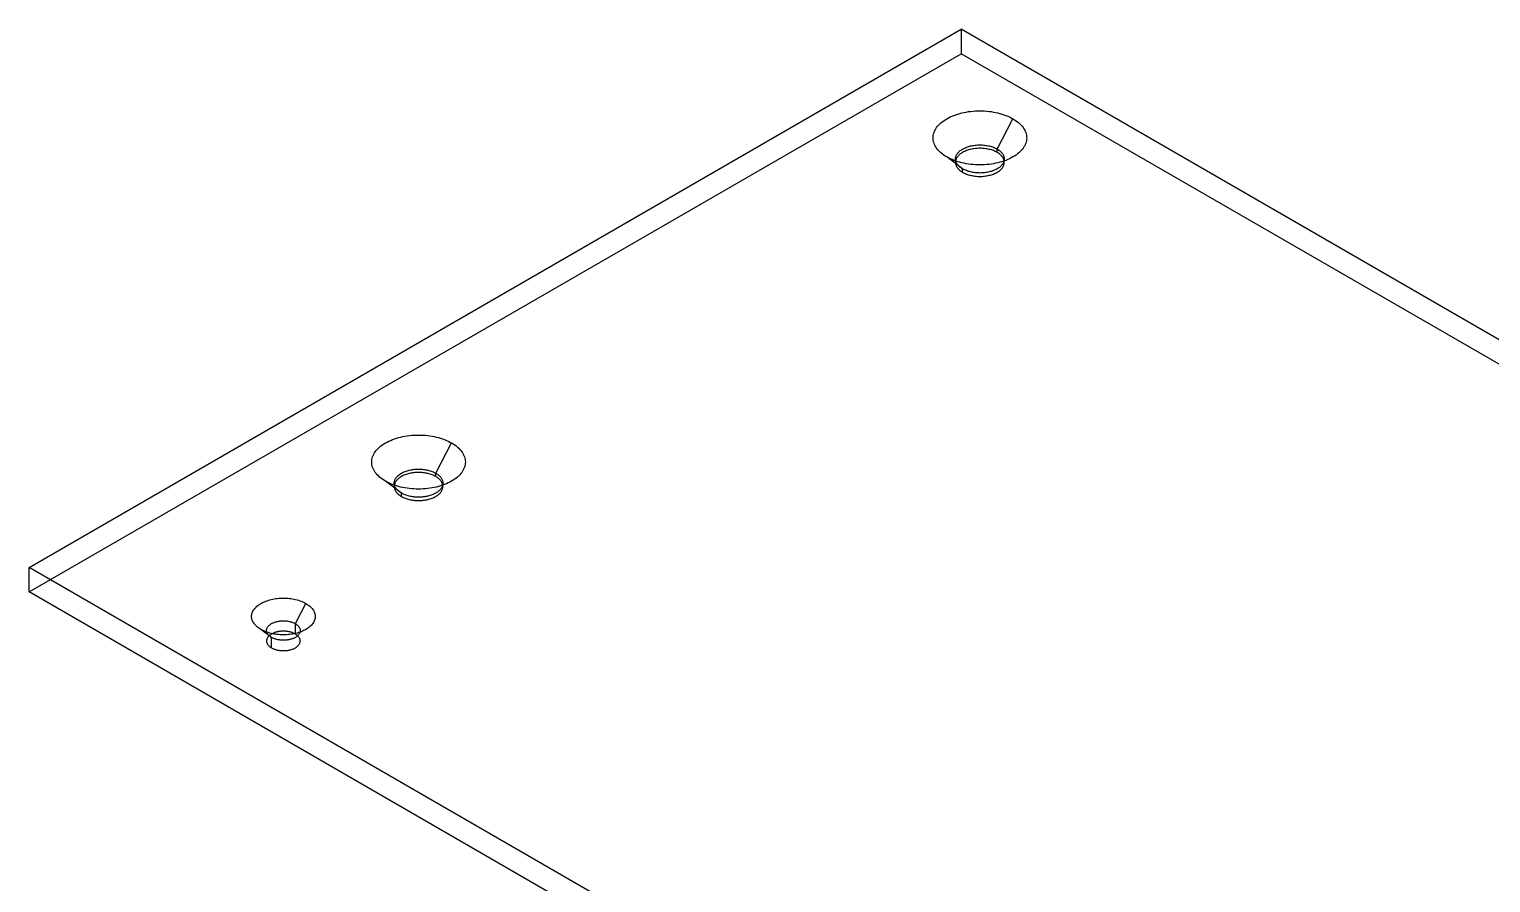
# Model space of a CAD drawing. Header units: inches. Extents: x 1.4 to 100.6, y 1.4 to 64.6.
# Drawn here: x 82 to 85.627, y 38.844 to 40.962 of the extents above; entities that cross this region are included whole.
import ezdxf

# ---------------------------------------------------------------- set-up
doc = ezdxf.new("R2010")
doc.units = ezdxf.units.IN
doc.header["$MEASUREMENT"] = 0

msp = doc.modelspace()

# ---------------------------------------------------------------- linework, layer by layer
at = {"layer": 'OUTLINE'}
for p, q in [((82, 39.6261), (84.313, 40.9615)), ((84.313, 40.9615), (84.313, 40.9008)), ((96.9167, 33.6846), (84.313, 40.9615)), ((82, 39.5654), (84.313, 40.9008)), ((96.9167, 33.6239), (84.313, 40.9008)), ((84.266, 40.732), (84.2695, 40.7346)), ((84.2695, 40.7346), (84.2732, 40.7371)), ((84.2732, 40.7371), (84.2771, 40.7394)), ((84.2771, 40.7394), (84.2813, 40.7417)), ((84.2813, 40.7417), (84.2856, 40.7439)), ((84.2856, 40.7439), (84.2901, 40.7459)), ((84.2901, 40.7459), (84.2947, 40.7478)), ((84.2947, 40.7478), (84.2995, 40.7495)), ((84.2995, 40.7495), (84.3045, 40.7512)), ((84.3045, 40.7512), (84.3096, 40.7526)), ((84.3096, 40.7526), (84.3148, 40.754)), ((84.3148, 40.754), (84.3201, 40.7552)), ((84.3201, 40.7552), (84.3255, 40.7562)), ((84.3255, 40.7562), (84.331, 40.7571)), ((84.331, 40.7571), (84.3366, 40.7578)), ((84.3366, 40.7578), (84.3422, 40.7584)), ((84.3422, 40.7584), (84.3479, 40.7588)), ((84.3479, 40.7588), (84.3535, 40.759)), ((84.3535, 40.759), (84.3592, 40.7591)), ((84.3592, 40.7591), (84.3649, 40.759)), ((84.3649, 40.759), (84.3706, 40.7588)), ((84.3706, 40.7588), (84.3763, 40.7584)), ((84.3763, 40.7584), (84.3819, 40.7578)), ((84.3819, 40.7578), (84.3875, 40.7571)), ((84.3875, 40.7571), (84.393, 40.7562)), ((84.393, 40.7562), (84.3984, 40.7552)), ((84.3984, 40.7552), (84.4037, 40.754)), ((84.402, 40.6643), (84.4414, 40.7394)), ((84.4037, 40.754), (84.4089, 40.7526)), ((84.4089, 40.7526), (84.414, 40.7512)), ((84.414, 40.7512), (84.4189, 40.7495)), ((84.4189, 40.7495), (84.4238, 40.7478)), ((84.4238, 40.7478), (84.4284, 40.7459)), ((84.4284, 40.7459), (84.4329, 40.7439)), ((84.4329, 40.7439), (84.4372, 40.7417)), ((84.4372, 40.7417), (84.4414, 40.7394)), ((84.4414, 40.7394), (84.4453, 40.7371)), ((84.4453, 40.7371), (84.449, 40.7346)), ((84.449, 40.7346), (84.4525, 40.732)), ((84.2433, 40.6953), (84.2437, 40.6986)), ((84.2437, 40.6986), (84.2444, 40.7019)), ((84.2444, 40.7019), (84.2454, 40.7051)), ((84.2454, 40.7051), (84.2466, 40.7083)), ((84.2466, 40.7083), (84.2481, 40.7115)), ((84.2481, 40.7115), (84.2499, 40.7146)), ((84.2499, 40.7146), (84.252, 40.7177)), ((84.252, 40.7177), (84.2543, 40.7207)), ((84.2543, 40.7207), (84.2568, 40.7236)), ((84.2568, 40.7236), (84.2596, 40.7265)), ((84.2596, 40.7265), (84.2627, 40.7293)), ((84.2627, 40.7293), (84.266, 40.732)), ((84.4525, 40.732), (84.4558, 40.7293)), ((84.4558, 40.7293), (84.4588, 40.7265)), ((84.4588, 40.7265), (84.4617, 40.7236)), ((84.4617, 40.7236), (84.4642, 40.7207)), ((84.4642, 40.7207), (84.4665, 40.7177)), ((84.4665, 40.7177), (84.4686, 40.7146)), ((84.4686, 40.7146), (84.4704, 40.7115)), ((84.4704, 40.7115), (84.4719, 40.7083)), ((84.4719, 40.7083), (84.4731, 40.7051)), ((84.4731, 40.7051), (84.4741, 40.7019)), ((84.4741, 40.7019), (84.4748, 40.6986)), ((84.4748, 40.6986), (84.4752, 40.6953)), ((84.2431, 40.692), (84.2433, 40.6953)), ((84.2433, 40.6887), (84.2431, 40.692)), ((84.2437, 40.6855), (84.2433, 40.6887)), ((84.2444, 40.6822), (84.2437, 40.6855)), ((84.2454, 40.679), (84.2444, 40.6822)), ((84.2466, 40.6757), (84.2454, 40.679)), ((84.2481, 40.6726), (84.2466, 40.6757)), ((84.2499, 40.6694), (84.2481, 40.6726)), ((84.252, 40.6664), (84.2499, 40.6694)), ((84.2543, 40.6634), (84.252, 40.6664)), ((84.2568, 40.6604), (84.2543, 40.6634)), ((84.2596, 40.6576), (84.2568, 40.6604)), ((84.309, 40.6591), (84.3107, 40.6605)), ((84.3107, 40.6605), (84.3126, 40.6618)), ((84.3126, 40.6618), (84.3145, 40.6631)), ((84.3145, 40.6631), (84.3165, 40.6643)), ((84.3165, 40.6643), (84.3187, 40.6655)), ((84.3187, 40.6655), (84.3209, 40.6666)), ((84.3209, 40.6666), (84.3233, 40.6677)), ((84.3233, 40.6677), (84.3257, 40.6687)), ((84.3257, 40.6603), (84.3233, 40.6593)), ((84.3257, 40.6687), (84.3282, 40.6696)), ((84.3282, 40.6612), (84.3257, 40.6603)), ((84.3282, 40.6696), (84.3308, 40.6704)), ((84.3308, 40.6621), (84.3282, 40.6612)), ((84.3308, 40.6704), (84.3334, 40.6712)), ((84.3334, 40.6629), (84.3308, 40.6621)), ((84.3334, 40.6712), (84.3361, 40.6719)), ((84.3361, 40.6635), (84.3334, 40.6629)), ((84.3361, 40.6719), (84.3389, 40.6725)), ((84.3389, 40.6642), (84.3361, 40.6635)), ((84.3389, 40.6725), (84.3417, 40.6731)), ((84.3417, 40.6647), (84.3389, 40.6642)), ((84.3417, 40.6731), (84.3446, 40.6735)), ((84.3446, 40.6652), (84.3417, 40.6647)), ((84.3446, 40.6735), (84.3475, 40.6739)), ((84.3475, 40.6655), (84.3446, 40.6652)), ((84.3475, 40.6739), (84.3504, 40.6742)), ((84.3504, 40.6658), (84.3475, 40.6655)), ((84.3504, 40.6742), (84.3533, 40.6744)), ((84.3533, 40.666), (84.3504, 40.6658)), ((84.3533, 40.6744), (84.3563, 40.6745)), ((84.3563, 40.6662), (84.3533, 40.666)), ((84.3563, 40.6745), (84.3592, 40.6746)), ((84.3592, 40.6662), (84.3563, 40.6662)), ((84.3592, 40.6746), (84.3622, 40.6745)), ((84.3622, 40.6662), (84.3592, 40.6662)), ((84.3622, 40.6745), (84.3652, 40.6744)), ((84.3652, 40.666), (84.3622, 40.6662)), ((84.3652, 40.6744), (84.3681, 40.6742)), ((84.3681, 40.6658), (84.3652, 40.666)), ((84.3681, 40.6742), (84.371, 40.6739)), ((84.371, 40.6655), (84.3681, 40.6658)), ((84.371, 40.6739), (84.3739, 40.6735)), ((84.3739, 40.6652), (84.371, 40.6655)), ((84.3739, 40.6735), (84.3768, 40.6731)), ((84.3768, 40.6647), (84.3739, 40.6652)), ((84.3768, 40.6731), (84.3796, 40.6725)), ((84.3796, 40.6642), (84.3768, 40.6647)), ((84.3796, 40.6725), (84.3824, 40.6719)), ((84.3824, 40.6635), (84.3796, 40.6642)), ((84.3824, 40.6719), (84.3851, 40.6712)), ((84.3851, 40.6629), (84.3824, 40.6635)), ((84.3851, 40.6712), (84.3877, 40.6704)), ((84.3877, 40.6621), (84.3851, 40.6629)), ((84.3877, 40.6704), (84.3903, 40.6696)), ((84.3903, 40.6612), (84.3877, 40.6621)), ((84.3903, 40.6696), (84.3928, 40.6687)), ((84.3928, 40.6603), (84.3903, 40.6612)), ((84.3928, 40.6687), (84.3952, 40.6677)), ((84.3952, 40.6593), (84.3928, 40.6603)), ((84.3952, 40.6677), (84.3976, 40.6666)), ((84.3976, 40.6666), (84.3998, 40.6655)), ((84.3998, 40.6655), (84.402, 40.6643)), ((84.402, 40.656), (84.402, 40.6643)), ((84.402, 40.6643), (84.404, 40.6631)), ((84.404, 40.6631), (84.4059, 40.6618)), ((84.4059, 40.6618), (84.4078, 40.6605)), ((84.4078, 40.6605), (84.4095, 40.6591)), ((84.4617, 40.6604), (84.4588, 40.6576)), ((84.4642, 40.6634), (84.4617, 40.6604)), ((84.4665, 40.6664), (84.4642, 40.6634)), ((84.4686, 40.6694), (84.4665, 40.6664)), ((84.4704, 40.6726), (84.4686, 40.6694)), ((84.4719, 40.6757), (84.4704, 40.6726)), ((84.4731, 40.679), (84.4719, 40.6757)), ((84.4741, 40.6822), (84.4731, 40.679)), ((84.4748, 40.6855), (84.4741, 40.6822)), ((84.4752, 40.6887), (84.4748, 40.6855)), ((84.4752, 40.6953), (84.4754, 40.692)), ((84.4754, 40.692), (84.4752, 40.6887)), ((84.2627, 40.6548), (84.2596, 40.6576)), ((84.266, 40.6521), (84.2627, 40.6548)), ((84.2695, 40.6495), (84.266, 40.6521)), ((84.2732, 40.647), (84.2695, 40.6495)), ((84.2771, 40.6446), (84.2732, 40.647)), ((84.3165, 40.615), (84.2771, 40.6446)), ((84.2813, 40.6424), (84.2771, 40.6446)), ((84.2856, 40.6402), (84.2813, 40.6424)), ((84.2901, 40.6382), (84.2856, 40.6402)), ((84.2947, 40.6363), (84.2901, 40.6382)), ((84.2995, 40.6345), (84.2947, 40.6363)), ((84.2989, 40.6414), (84.2991, 40.6431)), ((84.2989, 40.6397), (84.2989, 40.6414)), ((84.2989, 40.638), (84.2989, 40.6397)), ((84.2991, 40.6363), (84.2989, 40.638)), ((84.2991, 40.6347), (84.2989, 40.633)), ((84.2989, 40.633), (84.2989, 40.6313)), ((84.2989, 40.6313), (84.2989, 40.6296)), ((84.2989, 40.6296), (84.2991, 40.6279)), ((84.2991, 40.6431), (84.2995, 40.6448)), ((84.2995, 40.6364), (84.2991, 40.6347)), ((84.2995, 40.6346), (84.2991, 40.6363)), ((84.2991, 40.6279), (84.2995, 40.6262)), ((84.2995, 40.6448), (84.3, 40.6465)), ((84.3, 40.6381), (84.2995, 40.6364)), ((84.3, 40.6329), (84.2995, 40.6346)), ((84.3045, 40.6329), (84.2995, 40.6345)), ((84.2995, 40.6262), (84.3, 40.6245)), ((84.3, 40.6465), (84.3007, 40.6482)), ((84.3007, 40.6398), (84.3, 40.6381)), ((84.3007, 40.6312), (84.3, 40.6329)), ((84.3, 40.6245), (84.3007, 40.6229)), ((84.3007, 40.6482), (84.3015, 40.6498)), ((84.3015, 40.6415), (84.3007, 40.6398)), ((84.3015, 40.6296), (84.3007, 40.6312)), ((84.3015, 40.6498), (84.3024, 40.6514)), ((84.3024, 40.6431), (84.3015, 40.6415)), ((84.3024, 40.6279), (84.3015, 40.6296)), ((84.3024, 40.6514), (84.3034, 40.653)), ((84.3034, 40.6447), (84.3024, 40.6431)), ((84.3034, 40.6263), (84.3024, 40.6279)), ((84.3034, 40.653), (84.3047, 40.6546)), ((84.3047, 40.6462), (84.3034, 40.6447)), ((84.3047, 40.6248), (84.3034, 40.6263)), ((84.3096, 40.6314), (84.3045, 40.6329)), ((84.3047, 40.6546), (84.306, 40.6561)), ((84.306, 40.6478), (84.3047, 40.6462)), ((84.306, 40.6232), (84.3047, 40.6248)), ((84.306, 40.6561), (84.3074, 40.6576)), ((84.3074, 40.6493), (84.306, 40.6478)), ((84.3074, 40.6576), (84.309, 40.6591)), ((84.309, 40.6507), (84.3074, 40.6493)), ((84.3107, 40.6521), (84.309, 40.6507)), ((84.3148, 40.6301), (84.3096, 40.6314)), ((84.3126, 40.6535), (84.3107, 40.6521)), ((84.3145, 40.6547), (84.3126, 40.6535)), ((84.3165, 40.656), (84.3145, 40.6547)), ((84.3201, 40.6289), (84.3148, 40.6301)), ((84.3187, 40.6572), (84.3165, 40.656)), ((84.3209, 40.6583), (84.3187, 40.6572)), ((84.3255, 40.6279), (84.3201, 40.6289)), ((84.3233, 40.6593), (84.3209, 40.6583)), ((84.331, 40.627), (84.3255, 40.6279)), ((84.3366, 40.6263), (84.331, 40.627)), ((84.3422, 40.6257), (84.3366, 40.6263)), ((84.3479, 40.6253), (84.3422, 40.6257)), ((84.3535, 40.6251), (84.3479, 40.6253)), ((84.3592, 40.625), (84.3535, 40.6251)), ((84.3649, 40.6251), (84.3592, 40.625)), ((84.3706, 40.6253), (84.3649, 40.6251)), ((84.3763, 40.6257), (84.3706, 40.6253)), ((84.3819, 40.6263), (84.3763, 40.6257)), ((84.3875, 40.627), (84.3819, 40.6263)), ((84.393, 40.6279), (84.3875, 40.627)), ((84.3984, 40.6289), (84.393, 40.6279)), ((84.3976, 40.6583), (84.3952, 40.6593)), ((84.3998, 40.6572), (84.3976, 40.6583)), ((84.4037, 40.6301), (84.3984, 40.6289)), ((84.402, 40.656), (84.3998, 40.6572)), ((84.404, 40.6547), (84.402, 40.656)), ((84.4089, 40.6314), (84.4037, 40.6301)), ((84.4059, 40.6535), (84.404, 40.6547)), ((84.4078, 40.6521), (84.4059, 40.6535)), ((84.4095, 40.6507), (84.4078, 40.6521)), ((84.414, 40.6329), (84.4089, 40.6314)), ((84.4095, 40.6591), (84.4111, 40.6576)), ((84.4111, 40.6493), (84.4095, 40.6507)), ((84.4111, 40.6576), (84.4125, 40.6561)), ((84.4125, 40.6478), (84.4111, 40.6493)), ((84.4125, 40.6561), (84.4138, 40.6546)), ((84.4138, 40.6462), (84.4125, 40.6478)), ((84.4138, 40.6248), (84.4125, 40.6232)), ((84.4138, 40.6546), (84.415, 40.653)), ((84.415, 40.6447), (84.4138, 40.6462)), ((84.415, 40.6263), (84.4138, 40.6248)), ((84.4189, 40.6345), (84.414, 40.6329)), ((84.415, 40.653), (84.4161, 40.6514)), ((84.4161, 40.6431), (84.415, 40.6447)), ((84.4161, 40.6279), (84.415, 40.6263)), ((84.4161, 40.6514), (84.417, 40.6498)), ((84.417, 40.6415), (84.4161, 40.6431)), ((84.417, 40.6296), (84.4161, 40.6279)), ((84.417, 40.6498), (84.4178, 40.6482)), ((84.4178, 40.6398), (84.417, 40.6415)), ((84.4178, 40.6312), (84.417, 40.6296)), ((84.4178, 40.6482), (84.4185, 40.6465)), ((84.4185, 40.6381), (84.4178, 40.6398)), ((84.4185, 40.6329), (84.4178, 40.6312)), ((84.4178, 40.6229), (84.4185, 40.6245)), ((84.4185, 40.6465), (84.419, 40.6448)), ((84.419, 40.6364), (84.4185, 40.6381)), ((84.419, 40.6346), (84.4185, 40.6329)), ((84.4185, 40.6245), (84.419, 40.6262)), ((84.4238, 40.6363), (84.4189, 40.6345)), ((84.419, 40.6448), (84.4194, 40.6431)), ((84.4194, 40.6347), (84.419, 40.6364)), ((84.4194, 40.6363), (84.419, 40.6346)), ((84.419, 40.6262), (84.4194, 40.6279)), ((84.4194, 40.6431), (84.4196, 40.6414)), ((84.4196, 40.638), (84.4194, 40.6363)), ((84.4196, 40.633), (84.4194, 40.6347)), ((84.4194, 40.6279), (84.4196, 40.6296)), ((84.4196, 40.6414), (84.4196, 40.6397)), ((84.4196, 40.6397), (84.4196, 40.638)), ((84.4196, 40.6313), (84.4196, 40.633)), ((84.4196, 40.6296), (84.4196, 40.6313)), ((84.4284, 40.6382), (84.4238, 40.6363)), ((84.4329, 40.6402), (84.4284, 40.6382)), ((84.4372, 40.6424), (84.4329, 40.6402)), ((84.4414, 40.6446), (84.4372, 40.6424)), ((84.4453, 40.647), (84.4414, 40.6446)), ((84.449, 40.6495), (84.4453, 40.647)), ((84.4525, 40.6521), (84.449, 40.6495)), ((84.4558, 40.6548), (84.4525, 40.6521)), ((84.4588, 40.6576), (84.4558, 40.6548)), ((84.3007, 40.6229), (84.3015, 40.6212)), ((84.3015, 40.6212), (84.3024, 40.6196)), ((84.3024, 40.6196), (84.3034, 40.618)), ((84.3034, 40.618), (84.3047, 40.6164)), ((84.3047, 40.6164), (84.306, 40.6149)), ((84.3074, 40.6218), (84.306, 40.6232)), ((84.306, 40.6149), (84.3074, 40.6134)), ((84.309, 40.6203), (84.3074, 40.6218)), ((84.3074, 40.6134), (84.309, 40.612)), ((84.3107, 40.6189), (84.309, 40.6203)), ((84.309, 40.612), (84.3107, 40.6106)), ((84.3126, 40.6176), (84.3107, 40.6189)), ((84.3107, 40.6106), (84.3126, 40.6092)), ((84.3145, 40.6163), (84.3126, 40.6176)), ((84.3126, 40.6092), (84.3145, 40.6079)), ((84.3165, 40.615), (84.3145, 40.6163)), ((84.3145, 40.6079), (84.3165, 40.6067)), ((84.3165, 40.6067), (84.3165, 40.615)), ((84.3187, 40.6138), (84.3165, 40.615)), ((84.3165, 40.6067), (84.3187, 40.6055)), ((84.3209, 40.6127), (84.3187, 40.6138)), ((84.3187, 40.6055), (84.3209, 40.6044)), ((84.3233, 40.6117), (84.3209, 40.6127)), ((84.3209, 40.6044), (84.3233, 40.6033)), ((84.3257, 40.6107), (84.3233, 40.6117)), ((84.3233, 40.6033), (84.3257, 40.6023)), ((84.3282, 40.6098), (84.3257, 40.6107)), ((84.3257, 40.6023), (84.3282, 40.6014)), ((84.3308, 40.6089), (84.3282, 40.6098)), ((84.3282, 40.6014), (84.3308, 40.6006)), ((84.3334, 40.6082), (84.3308, 40.6089)), ((84.3308, 40.6006), (84.3334, 40.5998)), ((84.3361, 40.6075), (84.3334, 40.6082)), ((84.3334, 40.5998), (84.3361, 40.5991)), ((84.3389, 40.6069), (84.3361, 40.6075)), ((84.3361, 40.5991), (84.3389, 40.5985)), ((84.3417, 40.6063), (84.3389, 40.6069)), ((84.3389, 40.5985), (84.3417, 40.598)), ((84.3446, 40.6059), (84.3417, 40.6063)), ((84.3417, 40.598), (84.3446, 40.5975)), ((84.3475, 40.6055), (84.3446, 40.6059)), ((84.3446, 40.5975), (84.3475, 40.5971)), ((84.3504, 40.6052), (84.3475, 40.6055)), ((84.3475, 40.5971), (84.3504, 40.5968)), ((84.3533, 40.605), (84.3504, 40.6052)), ((84.3504, 40.5968), (84.3533, 40.5966)), ((84.3563, 40.6049), (84.3533, 40.605)), ((84.3533, 40.5966), (84.3563, 40.5965)), ((84.3592, 40.6048), (84.3563, 40.6049)), ((84.3563, 40.5965), (84.3592, 40.5965)), ((84.3622, 40.6049), (84.3592, 40.6048)), ((84.3592, 40.5965), (84.3622, 40.5965)), ((84.3652, 40.605), (84.3622, 40.6049)), ((84.3622, 40.5965), (84.3652, 40.5966)), ((84.3681, 40.6052), (84.3652, 40.605)), ((84.3652, 40.5966), (84.3681, 40.5968)), ((84.371, 40.6055), (84.3681, 40.6052)), ((84.3681, 40.5968), (84.371, 40.5971)), ((84.3739, 40.6059), (84.371, 40.6055)), ((84.371, 40.5971), (84.3739, 40.5975)), ((84.3768, 40.6063), (84.3739, 40.6059)), ((84.3739, 40.5975), (84.3768, 40.598)), ((84.3796, 40.6069), (84.3768, 40.6063)), ((84.3768, 40.598), (84.3796, 40.5985)), ((84.3824, 40.6075), (84.3796, 40.6069)), ((84.3796, 40.5985), (84.3824, 40.5991)), ((84.3851, 40.6082), (84.3824, 40.6075)), ((84.3824, 40.5991), (84.3851, 40.5998)), ((84.3877, 40.6089), (84.3851, 40.6082)), ((84.3851, 40.5998), (84.3877, 40.6006)), ((84.3903, 40.6098), (84.3877, 40.6089)), ((84.3877, 40.6006), (84.3903, 40.6014)), ((84.3928, 40.6107), (84.3903, 40.6098)), ((84.3903, 40.6014), (84.3928, 40.6023)), ((84.3952, 40.6117), (84.3928, 40.6107)), ((84.3928, 40.6023), (84.3952, 40.6033)), ((84.3976, 40.6127), (84.3952, 40.6117)), ((84.3952, 40.6033), (84.3976, 40.6044)), ((84.3998, 40.6138), (84.3976, 40.6127)), ((84.3976, 40.6044), (84.3998, 40.6055)), ((84.402, 40.615), (84.3998, 40.6138)), ((84.3998, 40.6055), (84.402, 40.6067)), ((84.404, 40.6163), (84.402, 40.615)), ((84.402, 40.6067), (84.404, 40.6079)), ((84.4059, 40.6176), (84.404, 40.6163)), ((84.404, 40.6079), (84.4059, 40.6092)), ((84.4078, 40.6189), (84.4059, 40.6176)), ((84.4059, 40.6092), (84.4078, 40.6106)), ((84.4095, 40.6203), (84.4078, 40.6189)), ((84.4078, 40.6106), (84.4095, 40.612)), ((84.4111, 40.6218), (84.4095, 40.6203)), ((84.4095, 40.612), (84.4111, 40.6134)), ((84.4125, 40.6232), (84.4111, 40.6218)), ((84.4111, 40.6134), (84.4125, 40.6149)), ((84.4125, 40.6149), (84.4138, 40.6164)), ((84.4138, 40.6164), (84.415, 40.618)), ((84.415, 40.618), (84.4161, 40.6196)), ((84.4161, 40.6196), (84.417, 40.6212)), ((84.417, 40.6212), (84.4178, 40.6229)), ((82.8802, 39.9328), (82.8841, 39.9351)), ((82.8841, 39.9351), (82.8882, 39.9374)), ((82.8882, 39.9374), (82.8925, 39.9396)), ((82.8925, 39.9396), (82.897, 39.9416)), ((82.897, 39.9416), (82.9017, 39.9435)), ((82.9017, 39.9435), (82.9065, 39.9452)), ((82.9065, 39.9452), (82.9115, 39.9469)), ((82.9115, 39.9469), (82.9165, 39.9483)), ((82.9165, 39.9483), (82.9218, 39.9497)), ((82.9218, 39.9497), (82.9271, 39.9509)), ((82.9271, 39.9509), (82.9325, 39.9519)), ((82.9325, 39.9519), (82.938, 39.9528)), ((82.938, 39.9528), (82.9435, 39.9535)), ((82.9435, 39.9535), (82.9492, 39.9541)), ((82.9492, 39.9541), (82.9548, 39.9545)), ((82.9548, 39.9545), (82.9605, 39.9547)), ((82.9605, 39.9547), (82.9662, 39.9548)), ((82.9662, 39.9548), (82.9719, 39.9547)), ((82.9719, 39.9547), (82.9776, 39.9545)), ((82.9776, 39.9545), (82.9832, 39.9541)), ((82.9832, 39.9541), (82.9889, 39.9535)), ((82.9889, 39.9535), (82.9944, 39.9528)), ((82.9944, 39.9528), (82.9999, 39.9519)), ((82.9999, 39.9519), (83.0053, 39.9509)), ((83.0053, 39.9509), (83.0106, 39.9497)), ((83.0089, 39.86), (83.0483, 39.9351)), ((83.0106, 39.9497), (83.0158, 39.9483)), ((83.0158, 39.9483), (83.0209, 39.9469)), ((83.0209, 39.9469), (83.0259, 39.9452)), ((83.0259, 39.9452), (83.0307, 39.9435)), ((83.0307, 39.9435), (83.0354, 39.9416)), ((83.0354, 39.9416), (83.0399, 39.9396)), ((83.0399, 39.9396), (83.0442, 39.9374)), ((83.0442, 39.9374), (83.0483, 39.9351)), ((83.0483, 39.9351), (83.0522, 39.9328)), ((82.8513, 39.8976), (82.8523, 39.9008)), ((82.8523, 39.9008), (82.8536, 39.904)), ((82.8536, 39.904), (82.8551, 39.9072)), ((82.8551, 39.9072), (82.8569, 39.9103)), ((82.8569, 39.9103), (82.8589, 39.9134)), ((82.8589, 39.9134), (82.8612, 39.9164)), ((82.8612, 39.9164), (82.8638, 39.9193)), ((82.8638, 39.9193), (82.8666, 39.9222)), ((82.8666, 39.9222), (82.8696, 39.925)), ((82.8696, 39.925), (82.8729, 39.9277)), ((82.8729, 39.9277), (82.8764, 39.9303)), ((82.8764, 39.9303), (82.8802, 39.9328)), ((83.0522, 39.9328), (83.056, 39.9303)), ((83.056, 39.9303), (83.0595, 39.9277)), ((83.0595, 39.9277), (83.0628, 39.925)), ((83.0628, 39.925), (83.0658, 39.9222)), ((83.0658, 39.9222), (83.0686, 39.9193)), ((83.0686, 39.9193), (83.0712, 39.9164)), ((83.0712, 39.9164), (83.0735, 39.9134)), ((83.0735, 39.9134), (83.0755, 39.9103)), ((83.0755, 39.9103), (83.0773, 39.9072)), ((83.0773, 39.9072), (83.0788, 39.904)), ((83.0788, 39.904), (83.0801, 39.9008)), ((83.0801, 39.9008), (83.0811, 39.8976)), ((82.8501, 39.8877), (82.8502, 39.891)), ((82.8502, 39.8844), (82.8501, 39.8877)), ((82.8502, 39.891), (82.8506, 39.8943)), ((82.8506, 39.8812), (82.8502, 39.8844)), ((82.8506, 39.8943), (82.8513, 39.8976)), ((82.8513, 39.8779), (82.8506, 39.8812)), ((82.8523, 39.8747), (82.8513, 39.8779)), ((82.8536, 39.8714), (82.8523, 39.8747)), ((82.8551, 39.8683), (82.8536, 39.8714)), ((82.8569, 39.8651), (82.8551, 39.8683)), ((82.8589, 39.8621), (82.8569, 39.8651)), ((82.9256, 39.8612), (82.9279, 39.8623)), ((82.9279, 39.8623), (82.9302, 39.8634)), ((82.9302, 39.8634), (82.9326, 39.8644)), ((82.9326, 39.8644), (82.9351, 39.8653)), ((82.9351, 39.8653), (82.9377, 39.8661)), ((82.9377, 39.8661), (82.9404, 39.8669)), ((82.9404, 39.8669), (82.9431, 39.8676)), ((82.9431, 39.8676), (82.9459, 39.8682)), ((82.9459, 39.8682), (82.9487, 39.8688)), ((82.9487, 39.8688), (82.9515, 39.8692)), ((82.9515, 39.8692), (82.9544, 39.8696)), ((82.9544, 39.8696), (82.9573, 39.8699)), ((82.9573, 39.8699), (82.9603, 39.8701)), ((82.9603, 39.8701), (82.9632, 39.8702)), ((82.9632, 39.8702), (82.9662, 39.8703)), ((82.9662, 39.8703), (82.9692, 39.8702)), ((82.9692, 39.8702), (82.9721, 39.8701)), ((82.9721, 39.8701), (82.9751, 39.8699)), ((82.9751, 39.8699), (82.978, 39.8696)), ((82.978, 39.8696), (82.9809, 39.8692)), ((82.9809, 39.8692), (82.9837, 39.8688)), ((82.9837, 39.8688), (82.9865, 39.8682)), ((82.9865, 39.8682), (82.9893, 39.8676)), ((82.9893, 39.8676), (82.992, 39.8669)), ((82.992, 39.8669), (82.9947, 39.8661)), ((82.9947, 39.8661), (82.9972, 39.8653)), ((82.9972, 39.8653), (82.9998, 39.8644)), ((82.9998, 39.8644), (83.0022, 39.8634)), ((83.0022, 39.8634), (83.0045, 39.8623)), ((83.0045, 39.8623), (83.0068, 39.8612)), ((83.0755, 39.8651), (83.0735, 39.8621)), ((83.0773, 39.8683), (83.0755, 39.8651)), ((83.0788, 39.8714), (83.0773, 39.8683)), ((83.0801, 39.8747), (83.0788, 39.8714)), ((83.0811, 39.8779), (83.0801, 39.8747)), ((83.0811, 39.8976), (83.0818, 39.8943)), ((83.0818, 39.8812), (83.0811, 39.8779)), ((83.0818, 39.8943), (83.0822, 39.891)), ((83.0822, 39.8844), (83.0818, 39.8812)), ((83.0822, 39.891), (83.0823, 39.8877)), ((83.0823, 39.8877), (83.0822, 39.8844)), ((82.8612, 39.8591), (82.8589, 39.8621)), ((82.8638, 39.8561), (82.8612, 39.8591)), ((82.8666, 39.8533), (82.8638, 39.8561)), ((82.8696, 39.8505), (82.8666, 39.8533)), ((82.8729, 39.8478), (82.8696, 39.8505)), ((82.8764, 39.8452), (82.8729, 39.8478)), ((82.8802, 39.8427), (82.8764, 39.8452)), ((82.8841, 39.8403), (82.8802, 39.8427)), ((82.9235, 39.8107), (82.8841, 39.8403)), ((82.8882, 39.8381), (82.8841, 39.8403)), ((82.8925, 39.8359), (82.8882, 39.8381)), ((82.897, 39.8339), (82.8925, 39.8359)), ((82.9017, 39.832), (82.897, 39.8339)), ((82.9065, 39.8302), (82.9017, 39.832)), ((82.9058, 39.8354), (82.9059, 39.8371)), ((82.9059, 39.8337), (82.9058, 39.8354)), ((82.9059, 39.8287), (82.9058, 39.827)), ((82.9058, 39.827), (82.9059, 39.8253)), ((82.9059, 39.8371), (82.9061, 39.8388)), ((82.9061, 39.832), (82.9059, 39.8337)), ((82.9061, 39.8304), (82.9059, 39.8287)), ((82.9061, 39.8388), (82.9065, 39.8405)), ((82.9065, 39.8321), (82.9061, 39.8304)), ((82.9065, 39.8303), (82.9061, 39.832)), ((82.9065, 39.8405), (82.907, 39.8422)), ((82.907, 39.8338), (82.9065, 39.8321)), ((82.907, 39.8286), (82.9065, 39.8303)), ((82.9115, 39.8286), (82.9065, 39.8302)), ((82.907, 39.8422), (82.9076, 39.8439)), ((82.9076, 39.8355), (82.907, 39.8338)), ((82.9076, 39.8269), (82.907, 39.8286)), ((82.9076, 39.8439), (82.9084, 39.8455)), ((82.9084, 39.8372), (82.9076, 39.8355)), ((82.9084, 39.8253), (82.9076, 39.8269)), ((82.9084, 39.8455), (82.9093, 39.8471)), ((82.9093, 39.8388), (82.9084, 39.8372)), ((82.9093, 39.8471), (82.9104, 39.8487)), ((82.9104, 39.8404), (82.9093, 39.8388)), ((82.9104, 39.8487), (82.9116, 39.8503)), ((82.9116, 39.8419), (82.9104, 39.8404)), ((82.9165, 39.8271), (82.9115, 39.8286)), ((82.9116, 39.8503), (82.9129, 39.8518)), ((82.9129, 39.8435), (82.9116, 39.8419)), ((82.9129, 39.8518), (82.9144, 39.8533)), ((82.9144, 39.845), (82.9129, 39.8435)), ((82.9144, 39.8533), (82.916, 39.8548)), ((82.916, 39.8464), (82.9144, 39.845)), ((82.916, 39.8548), (82.9177, 39.8562)), ((82.9177, 39.8478), (82.916, 39.8464)), ((82.9218, 39.8258), (82.9165, 39.8271)), ((82.9177, 39.8562), (82.9195, 39.8575)), ((82.9195, 39.8491), (82.9177, 39.8478)), ((82.9195, 39.8575), (82.9214, 39.8588)), ((82.9214, 39.8504), (82.9195, 39.8491)), ((82.9214, 39.8588), (82.9235, 39.86)), ((82.9235, 39.8517), (82.9214, 39.8504)), ((82.9235, 39.86), (82.9256, 39.8612)), ((82.9256, 39.8529), (82.9235, 39.8517)), ((82.9279, 39.854), (82.9256, 39.8529)), ((82.9302, 39.855), (82.9279, 39.854)), ((82.9326, 39.856), (82.9302, 39.855)), ((82.9351, 39.8569), (82.9326, 39.856)), ((82.9377, 39.8578), (82.9351, 39.8569)), ((82.9404, 39.8586), (82.9377, 39.8578)), ((82.9431, 39.8592), (82.9404, 39.8586)), ((82.9459, 39.8599), (82.9431, 39.8592)), ((82.9487, 39.8604), (82.9459, 39.8599)), ((82.9515, 39.8609), (82.9487, 39.8604)), ((82.9544, 39.8612), (82.9515, 39.8609)), ((82.9573, 39.8615), (82.9544, 39.8612)), ((82.9603, 39.8617), (82.9573, 39.8615)), ((82.9632, 39.8619), (82.9603, 39.8617)), ((82.9662, 39.8619), (82.9632, 39.8619)), ((82.9692, 39.8619), (82.9662, 39.8619)), ((82.9721, 39.8617), (82.9692, 39.8619)), ((82.9751, 39.8615), (82.9721, 39.8617)), ((82.978, 39.8612), (82.9751, 39.8615)), ((82.9809, 39.8609), (82.978, 39.8612)), ((82.9837, 39.8604), (82.9809, 39.8609)), ((82.9865, 39.8599), (82.9837, 39.8604)), ((82.9893, 39.8592), (82.9865, 39.8599)), ((82.992, 39.8586), (82.9893, 39.8592)), ((82.9947, 39.8578), (82.992, 39.8586)), ((82.9972, 39.8569), (82.9947, 39.8578)), ((82.9998, 39.856), (82.9972, 39.8569)), ((83.0022, 39.855), (82.9998, 39.856)), ((83.0045, 39.854), (83.0022, 39.855)), ((83.0068, 39.8529), (83.0045, 39.854)), ((83.0068, 39.8612), (83.0089, 39.86)), ((83.0089, 39.8517), (83.0068, 39.8529)), ((83.0089, 39.8517), (83.0089, 39.86)), ((83.0089, 39.86), (83.0109, 39.8588)), ((83.0109, 39.8504), (83.0089, 39.8517)), ((83.0158, 39.8271), (83.0106, 39.8258)), ((83.0109, 39.8588), (83.0129, 39.8575)), ((83.0129, 39.8491), (83.0109, 39.8504)), ((83.0129, 39.8575), (83.0147, 39.8562)), ((83.0147, 39.8478), (83.0129, 39.8491)), ((83.0147, 39.8562), (83.0164, 39.8548)), ((83.0164, 39.8464), (83.0147, 39.8478)), ((83.0209, 39.8286), (83.0158, 39.8271)), ((83.0164, 39.8548), (83.018, 39.8533)), ((83.018, 39.845), (83.0164, 39.8464)), ((83.018, 39.8533), (83.0195, 39.8518)), ((83.0195, 39.8435), (83.018, 39.845)), ((83.0195, 39.8518), (83.0208, 39.8503)), ((83.0208, 39.8419), (83.0195, 39.8435)), ((83.0208, 39.8503), (83.022, 39.8487)), ((83.022, 39.8404), (83.0208, 39.8419)), ((83.0259, 39.8302), (83.0209, 39.8286)), ((83.022, 39.8487), (83.0231, 39.8471)), ((83.0231, 39.8388), (83.022, 39.8404)), ((83.0231, 39.8471), (83.024, 39.8455)), ((83.024, 39.8372), (83.0231, 39.8388)), ((83.024, 39.8455), (83.0248, 39.8439)), ((83.0248, 39.8355), (83.024, 39.8372)), ((83.0248, 39.8269), (83.024, 39.8253)), ((83.0248, 39.8439), (83.0254, 39.8422)), ((83.0254, 39.8338), (83.0248, 39.8355)), ((83.0254, 39.8286), (83.0248, 39.8269)), ((83.0254, 39.8422), (83.0259, 39.8405)), ((83.0259, 39.8321), (83.0254, 39.8338)), ((83.0259, 39.8303), (83.0254, 39.8286)), ((83.0259, 39.8405), (83.0263, 39.8388)), ((83.0263, 39.8304), (83.0259, 39.8321)), ((83.0307, 39.832), (83.0259, 39.8302)), ((83.0263, 39.832), (83.0259, 39.8303)), ((83.0263, 39.8388), (83.0265, 39.8371)), ((83.0265, 39.8337), (83.0263, 39.832)), ((83.0265, 39.8287), (83.0263, 39.8304)), ((83.0265, 39.8371), (83.0266, 39.8354)), ((83.0266, 39.8354), (83.0265, 39.8337)), ((83.0266, 39.827), (83.0265, 39.8287)), ((83.0265, 39.8253), (83.0266, 39.827)), ((83.0354, 39.8339), (83.0307, 39.832)), ((83.0399, 39.8359), (83.0354, 39.8339)), ((83.0442, 39.8381), (83.0399, 39.8359)), ((83.0483, 39.8403), (83.0442, 39.8381)), ((83.0522, 39.8427), (83.0483, 39.8403)), ((83.056, 39.8452), (83.0522, 39.8427)), ((83.0595, 39.8478), (83.056, 39.8452)), ((83.0628, 39.8505), (83.0595, 39.8478)), ((83.0658, 39.8533), (83.0628, 39.8505)), ((83.0686, 39.8561), (83.0658, 39.8533)), ((83.0712, 39.8591), (83.0686, 39.8561)), ((83.0735, 39.8621), (83.0712, 39.8591)), ((82.9059, 39.8253), (82.9061, 39.8236)), ((82.9061, 39.8236), (82.9065, 39.8219)), ((82.9065, 39.8219), (82.907, 39.8202)), ((82.907, 39.8202), (82.9076, 39.8186)), ((82.9076, 39.8186), (82.9084, 39.8169)), ((82.9093, 39.8236), (82.9084, 39.8253)), ((82.9084, 39.8169), (82.9093, 39.8153)), ((82.9104, 39.822), (82.9093, 39.8236)), ((82.9093, 39.8153), (82.9104, 39.8137)), ((82.9116, 39.8205), (82.9104, 39.822)), ((82.9104, 39.8137), (82.9116, 39.8121)), ((82.9129, 39.8189), (82.9116, 39.8205)), ((82.9116, 39.8121), (82.9129, 39.8106)), ((82.9144, 39.8175), (82.9129, 39.8189)), ((82.9129, 39.8106), (82.9144, 39.8091)), ((82.916, 39.816), (82.9144, 39.8175)), ((82.9144, 39.8091), (82.916, 39.8077)), ((82.9177, 39.8146), (82.916, 39.816)), ((82.916, 39.8077), (82.9177, 39.8063)), ((82.9195, 39.8133), (82.9177, 39.8146)), ((82.9177, 39.8063), (82.9195, 39.8049)), ((82.9214, 39.812), (82.9195, 39.8133)), ((82.9195, 39.8049), (82.9214, 39.8036)), ((82.9235, 39.8107), (82.9214, 39.812)), ((82.9214, 39.8036), (82.9235, 39.8024)), ((82.9271, 39.8246), (82.9218, 39.8258)), ((82.9235, 39.8024), (82.9235, 39.8107)), ((82.9256, 39.8095), (82.9235, 39.8107)), ((82.9235, 39.8024), (82.9256, 39.8012)), ((82.9279, 39.8084), (82.9256, 39.8095)), ((82.9256, 39.8012), (82.9279, 39.8001)), ((82.9325, 39.8236), (82.9271, 39.8246)), ((82.9302, 39.8074), (82.9279, 39.8084)), ((82.9279, 39.8001), (82.9302, 39.799)), ((82.9326, 39.8064), (82.9302, 39.8074)), ((82.9302, 39.799), (82.9326, 39.798)), ((82.938, 39.8227), (82.9325, 39.8236)), ((82.9351, 39.8055), (82.9326, 39.8064)), ((82.9326, 39.798), (82.9351, 39.7971)), ((82.9377, 39.8046), (82.9351, 39.8055)), ((82.9351, 39.7971), (82.9377, 39.7963)), ((82.9404, 39.8039), (82.9377, 39.8046)), ((82.9377, 39.7963), (82.9404, 39.7955)), ((82.9435, 39.822), (82.938, 39.8227)), ((82.9431, 39.8032), (82.9404, 39.8039)), ((82.9404, 39.7955), (82.9431, 39.7948)), ((82.9459, 39.8026), (82.9431, 39.8032)), ((82.9431, 39.7948), (82.9459, 39.7942)), ((82.9492, 39.8214), (82.9435, 39.822)), ((82.9487, 39.802), (82.9459, 39.8026)), ((82.9459, 39.7942), (82.9487, 39.7937)), ((82.9515, 39.8016), (82.9487, 39.802)), ((82.9487, 39.7937), (82.9515, 39.7932)), ((82.9548, 39.821), (82.9492, 39.8214)), ((82.9544, 39.8012), (82.9515, 39.8016)), ((82.9515, 39.7932), (82.9544, 39.7928)), ((82.9573, 39.8009), (82.9544, 39.8012)), ((82.9544, 39.7928), (82.9573, 39.7925)), ((82.9605, 39.8208), (82.9548, 39.821)), ((82.9603, 39.8007), (82.9573, 39.8009)), ((82.9573, 39.7925), (82.9603, 39.7923)), ((82.9632, 39.8006), (82.9603, 39.8007)), ((82.9603, 39.7923), (82.9632, 39.7922)), ((82.9662, 39.8207), (82.9605, 39.8208)), ((82.9662, 39.8005), (82.9632, 39.8006)), ((82.9632, 39.7922), (82.9662, 39.7922)), ((82.9719, 39.8208), (82.9662, 39.8207)), ((82.9692, 39.8006), (82.9662, 39.8005)), ((82.9662, 39.7922), (82.9692, 39.7922)), ((82.9721, 39.8007), (82.9692, 39.8006)), ((82.9692, 39.7922), (82.9721, 39.7923)), ((82.9776, 39.821), (82.9719, 39.8208)), ((82.9751, 39.8009), (82.9721, 39.8007)), ((82.9721, 39.7923), (82.9751, 39.7925)), ((82.978, 39.8012), (82.9751, 39.8009)), ((82.9751, 39.7925), (82.978, 39.7928)), ((82.9832, 39.8214), (82.9776, 39.821)), ((82.9809, 39.8016), (82.978, 39.8012)), ((82.978, 39.7928), (82.9809, 39.7932)), ((82.9837, 39.802), (82.9809, 39.8016)), ((82.9809, 39.7932), (82.9837, 39.7937)), ((82.9889, 39.822), (82.9832, 39.8214)), ((82.9865, 39.8026), (82.9837, 39.802)), ((82.9837, 39.7937), (82.9865, 39.7942)), ((82.9893, 39.8032), (82.9865, 39.8026)), ((82.9865, 39.7942), (82.9893, 39.7948)), ((82.9944, 39.8227), (82.9889, 39.822)), ((82.992, 39.8039), (82.9893, 39.8032)), ((82.9893, 39.7948), (82.992, 39.7955)), ((82.9947, 39.8046), (82.992, 39.8039)), ((82.992, 39.7955), (82.9947, 39.7963)), ((82.9999, 39.8236), (82.9944, 39.8227)), ((82.9972, 39.8055), (82.9947, 39.8046)), ((82.9947, 39.7963), (82.9972, 39.7971)), ((82.9998, 39.8064), (82.9972, 39.8055)), ((82.9972, 39.7971), (82.9998, 39.798)), ((83.0022, 39.8074), (82.9998, 39.8064)), ((82.9998, 39.798), (83.0022, 39.799)), ((83.0053, 39.8246), (82.9999, 39.8236)), ((83.0045, 39.8084), (83.0022, 39.8074)), ((83.0022, 39.799), (83.0045, 39.8001)), ((83.0068, 39.8095), (83.0045, 39.8084)), ((83.0045, 39.8001), (83.0068, 39.8012)), ((83.0106, 39.8258), (83.0053, 39.8246)), ((83.0089, 39.8107), (83.0068, 39.8095)), ((83.0068, 39.8012), (83.0089, 39.8024)), ((83.0109, 39.812), (83.0089, 39.8107)), ((83.0089, 39.8024), (83.0109, 39.8036)), ((83.0129, 39.8133), (83.0109, 39.812)), ((83.0109, 39.8036), (83.0129, 39.8049)), ((83.0147, 39.8146), (83.0129, 39.8133)), ((83.0129, 39.8049), (83.0147, 39.8063)), ((83.0164, 39.816), (83.0147, 39.8146)), ((83.0147, 39.8063), (83.0164, 39.8077)), ((83.018, 39.8175), (83.0164, 39.816)), ((83.0164, 39.8077), (83.018, 39.8091)), ((83.0195, 39.8189), (83.018, 39.8175)), ((83.018, 39.8091), (83.0195, 39.8106)), ((83.0208, 39.8205), (83.0195, 39.8189)), ((83.0195, 39.8106), (83.0208, 39.8121)), ((83.022, 39.822), (83.0208, 39.8205)), ((83.0208, 39.8121), (83.022, 39.8137)), ((83.0231, 39.8236), (83.022, 39.822)), ((83.022, 39.8137), (83.0231, 39.8153)), ((83.024, 39.8253), (83.0231, 39.8236)), ((83.0231, 39.8153), (83.024, 39.8169)), ((83.024, 39.8169), (83.0248, 39.8186)), ((83.0248, 39.8186), (83.0254, 39.8202)), ((83.0254, 39.8202), (83.0259, 39.8219)), ((83.0259, 39.8219), (83.0263, 39.8236)), ((83.0263, 39.8236), (83.0265, 39.8253)), ((94.6037, 32.3492), (82, 39.6261)), ((82, 39.5654), (82, 39.6261)), ((94.6037, 32.2885), (82, 39.5654)), ((82.5723, 39.5353), (82.575, 39.5369)), ((82.575, 39.5369), (82.5778, 39.5385)), ((82.5778, 39.5385), (82.5807, 39.5399)), ((82.5807, 39.5399), (82.5838, 39.5413)), ((82.5838, 39.5413), (82.587, 39.5426)), ((82.587, 39.5426), (82.5902, 39.5438)), ((82.5902, 39.5438), (82.5936, 39.5449)), ((82.5936, 39.5449), (82.5971, 39.5459)), ((82.5971, 39.5459), (82.6006, 39.5468)), ((82.6006, 39.5468), (82.6042, 39.5476)), ((82.6042, 39.5476), (82.6079, 39.5483)), ((82.6079, 39.5483), (82.6116, 39.5489)), ((82.6116, 39.5489), (82.6154, 39.5494)), ((82.6154, 39.5494), (82.6192, 39.5498)), ((82.6192, 39.5498), (82.6231, 39.5501)), ((82.6231, 39.5501), (82.6269, 39.5502)), ((82.6269, 39.5502), (82.6308, 39.5503)), ((82.6308, 39.5503), (82.6347, 39.5502)), ((82.6347, 39.5502), (82.6386, 39.5501)), ((82.6386, 39.5501), (82.6424, 39.5498)), ((82.6424, 39.5498), (82.6462, 39.5494)), ((82.6462, 39.5494), (82.65, 39.5489)), ((82.65, 39.5489), (82.6537, 39.5483)), ((82.6537, 39.5483), (82.6574, 39.5476)), ((82.6574, 39.5476), (82.661, 39.5468)), ((82.6604, 39.4869), (82.6866, 39.5369)), ((82.661, 39.5468), (82.6646, 39.5459)), ((82.6646, 39.5459), (82.668, 39.5449)), ((82.668, 39.5449), (82.6714, 39.5438)), ((82.6714, 39.5438), (82.6747, 39.5426)), ((82.6747, 39.5426), (82.6778, 39.5413)), ((82.6778, 39.5413), (82.6809, 39.5399)), ((82.6809, 39.5399), (82.6838, 39.5385)), ((82.6838, 39.5385), (82.6866, 39.5369)), ((82.6866, 39.5369), (82.6893, 39.5353)), ((82.5519, 39.5047), (82.552, 39.5069)), ((82.552, 39.5025), (82.5519, 39.5047)), ((82.552, 39.5069), (82.5522, 39.5092)), ((82.5522, 39.5002), (82.552, 39.5025)), ((82.5522, 39.5092), (82.5527, 39.5114)), ((82.5527, 39.498), (82.5522, 39.5002)), ((82.5527, 39.5114), (82.5534, 39.5136)), ((82.5534, 39.5136), (82.5542, 39.5158)), ((82.5542, 39.5158), (82.5553, 39.5179)), ((82.5553, 39.5179), (82.5565, 39.5201)), ((82.5565, 39.5201), (82.5579, 39.5221)), ((82.5579, 39.5221), (82.5594, 39.5242)), ((82.5594, 39.5242), (82.5612, 39.5262)), ((82.5612, 39.5262), (82.5631, 39.5281)), ((82.5631, 39.5281), (82.5652, 39.53)), ((82.5652, 39.53), (82.5674, 39.5319)), ((82.5674, 39.5319), (82.5698, 39.5336)), ((82.5698, 39.5336), (82.5723, 39.5353)), ((82.6893, 39.5353), (82.6918, 39.5336)), ((82.6918, 39.5336), (82.6942, 39.5319)), ((82.6942, 39.5319), (82.6965, 39.53)), ((82.6965, 39.53), (82.6985, 39.5281)), ((82.6985, 39.5281), (82.7004, 39.5262)), ((82.7004, 39.5262), (82.7022, 39.5242)), ((82.7022, 39.5242), (82.7038, 39.5221)), ((82.7038, 39.5221), (82.7052, 39.5201)), ((82.7052, 39.5201), (82.7064, 39.5179)), ((82.7064, 39.5179), (82.7074, 39.5158)), ((82.7074, 39.5158), (82.7082, 39.5136)), ((82.7082, 39.5136), (82.7089, 39.5114)), ((82.7089, 39.5114), (82.7094, 39.5092)), ((82.7094, 39.5002), (82.7089, 39.498)), ((82.7094, 39.5092), (82.7097, 39.5069)), ((82.7097, 39.5025), (82.7094, 39.5002)), ((82.7097, 39.5069), (82.7098, 39.5047)), ((82.7098, 39.5047), (82.7097, 39.5025)), ((82.5534, 39.4958), (82.5527, 39.498)), ((82.5542, 39.4936), (82.5534, 39.4958)), ((82.5553, 39.4915), (82.5542, 39.4936)), ((82.5565, 39.4893), (82.5553, 39.4915)), ((82.5579, 39.4873), (82.5565, 39.4893)), ((82.5594, 39.4852), (82.5579, 39.4873)), ((82.5612, 39.4832), (82.5594, 39.4852)), ((82.5631, 39.4813), (82.5612, 39.4832)), ((82.5652, 39.4794), (82.5631, 39.4813)), ((82.5674, 39.4775), (82.5652, 39.4794)), ((82.5698, 39.4758), (82.5674, 39.4775)), ((82.5723, 39.4741), (82.5698, 39.4758)), ((82.575, 39.4725), (82.5723, 39.4741)), ((82.6013, 39.4527), (82.575, 39.4725)), ((82.5778, 39.4709), (82.575, 39.4725)), ((82.5807, 39.4695), (82.5778, 39.4709)), ((82.5838, 39.4681), (82.5807, 39.4695)), ((82.587, 39.4668), (82.5838, 39.4681)), ((82.5902, 39.4656), (82.587, 39.4668)), ((82.589, 39.4698), (82.5891, 39.471)), ((82.5891, 39.4686), (82.589, 39.4698)), ((82.5891, 39.471), (82.5892, 39.4722)), ((82.5892, 39.4674), (82.5891, 39.4686)), ((82.5892, 39.4722), (82.5895, 39.4734)), ((82.5895, 39.4663), (82.5892, 39.4674)), ((82.5895, 39.4734), (82.5898, 39.4745)), ((82.5898, 39.4651), (82.5895, 39.4663)), ((82.5898, 39.4745), (82.5903, 39.4757)), ((82.5903, 39.4639), (82.5898, 39.4651)), ((82.5936, 39.4645), (82.5902, 39.4656)), ((82.5903, 39.4757), (82.5908, 39.4768)), ((82.5908, 39.4628), (82.5903, 39.4639)), ((82.5908, 39.4768), (82.5914, 39.4779)), ((82.5914, 39.4779), (82.5922, 39.4791)), ((82.5922, 39.4791), (82.593, 39.4801)), ((82.593, 39.4801), (82.5939, 39.4812)), ((82.5971, 39.4635), (82.5936, 39.4645)), ((82.5939, 39.4812), (82.595, 39.4822)), ((82.595, 39.4822), (82.5961, 39.4832)), ((82.5961, 39.4832), (82.5972, 39.4842)), ((82.6006, 39.4626), (82.5971, 39.4635)), ((82.5972, 39.4842), (82.5985, 39.4851)), ((82.5985, 39.4851), (82.5998, 39.486)), ((82.5998, 39.486), (82.6013, 39.4869)), ((82.6013, 39.4869), (82.6027, 39.4877)), ((82.6027, 39.4877), (82.6043, 39.4885)), ((82.6043, 39.4885), (82.6059, 39.4892)), ((82.6059, 39.4634), (82.6043, 39.4627)), ((82.6059, 39.4892), (82.6076, 39.4899)), ((82.6076, 39.4641), (82.6059, 39.4634)), ((82.6076, 39.4899), (82.6093, 39.4905)), ((82.6093, 39.4647), (82.6076, 39.4641)), ((82.6093, 39.4905), (82.6111, 39.4911)), ((82.6111, 39.4653), (82.6093, 39.4647)), ((82.6111, 39.4911), (82.6129, 39.4916)), ((82.6129, 39.4658), (82.6111, 39.4653)), ((82.6129, 39.4916), (82.6148, 39.4921)), ((82.6148, 39.4663), (82.6129, 39.4658)), ((82.6148, 39.4921), (82.6167, 39.4925)), ((82.6167, 39.4667), (82.6148, 39.4663)), ((82.6167, 39.4925), (82.6187, 39.4929)), ((82.6187, 39.4671), (82.6167, 39.4667)), ((82.6187, 39.4929), (82.6207, 39.4932)), ((82.6207, 39.4674), (82.6187, 39.4671)), ((82.6207, 39.4932), (82.6227, 39.4935)), ((82.6227, 39.4677), (82.6207, 39.4674)), ((82.6227, 39.4935), (82.6247, 39.4937)), ((82.6247, 39.4679), (82.6227, 39.4677)), ((82.6247, 39.4937), (82.6267, 39.4938)), ((82.6267, 39.468), (82.6247, 39.4679)), ((82.6267, 39.4938), (82.6288, 39.4939)), ((82.6288, 39.4681), (82.6267, 39.468)), ((82.6288, 39.4939), (82.6308, 39.494)), ((82.6308, 39.4681), (82.6288, 39.4681)), ((82.6308, 39.494), (82.6329, 39.4939)), ((82.6329, 39.4681), (82.6308, 39.4681)), ((82.6329, 39.4939), (82.6349, 39.4938)), ((82.6349, 39.468), (82.6329, 39.4681)), ((82.6349, 39.4938), (82.6369, 39.4937)), ((82.6369, 39.4679), (82.6349, 39.468)), ((82.6369, 39.4937), (82.639, 39.4935)), ((82.639, 39.4677), (82.6369, 39.4679)), ((82.639, 39.4935), (82.641, 39.4932)), ((82.641, 39.4674), (82.639, 39.4677)), ((82.641, 39.4932), (82.643, 39.4929)), ((82.643, 39.4671), (82.641, 39.4674)), ((82.643, 39.4929), (82.6449, 39.4925)), ((82.6449, 39.4667), (82.643, 39.4671)), ((82.6449, 39.4925), (82.6468, 39.4921)), ((82.6468, 39.4663), (82.6449, 39.4667)), ((82.6468, 39.4921), (82.6487, 39.4916)), ((82.6487, 39.4658), (82.6468, 39.4663)), ((82.6487, 39.4916), (82.6505, 39.4911)), ((82.6505, 39.4653), (82.6487, 39.4658)), ((82.6505, 39.4911), (82.6523, 39.4905)), ((82.6523, 39.4647), (82.6505, 39.4653)), ((82.6523, 39.4905), (82.654, 39.4899)), ((82.654, 39.4641), (82.6523, 39.4647)), ((82.654, 39.4899), (82.6557, 39.4892)), ((82.6557, 39.4634), (82.654, 39.4641)), ((82.6557, 39.4892), (82.6573, 39.4885)), ((82.6573, 39.4627), (82.6557, 39.4634)), ((82.6573, 39.4885), (82.6589, 39.4877)), ((82.6589, 39.4877), (82.6604, 39.4869)), ((82.6604, 39.4611), (82.6604, 39.4869)), ((82.6604, 39.4869), (82.6618, 39.486)), ((82.6646, 39.4635), (82.661, 39.4626)), ((82.6618, 39.486), (82.6631, 39.4851)), ((82.6631, 39.4851), (82.6644, 39.4842)), ((82.6644, 39.4842), (82.6656, 39.4832)), ((82.668, 39.4645), (82.6646, 39.4635)), ((82.6656, 39.4832), (82.6667, 39.4822)), ((82.6667, 39.4822), (82.6677, 39.4812)), ((82.6677, 39.4812), (82.6686, 39.4801)), ((82.6714, 39.4656), (82.668, 39.4645)), ((82.6686, 39.4801), (82.6694, 39.4791)), ((82.6694, 39.4791), (82.6702, 39.4779)), ((82.6702, 39.4779), (82.6708, 39.4768)), ((82.6708, 39.4768), (82.6714, 39.4757)), ((82.6714, 39.4639), (82.6708, 39.4628)), ((82.6714, 39.4757), (82.6718, 39.4745)), ((82.6747, 39.4668), (82.6714, 39.4656)), ((82.6718, 39.4651), (82.6714, 39.4639)), ((82.6718, 39.4745), (82.6722, 39.4734)), ((82.6722, 39.4663), (82.6718, 39.4651)), ((82.6722, 39.4734), (82.6724, 39.4722)), ((82.6724, 39.4674), (82.6722, 39.4663)), ((82.6724, 39.4722), (82.6726, 39.471)), ((82.6726, 39.4686), (82.6724, 39.4674)), ((82.6726, 39.471), (82.6726, 39.4698)), ((82.6726, 39.4698), (82.6726, 39.4686)), ((82.6778, 39.4681), (82.6747, 39.4668)), ((82.6809, 39.4695), (82.6778, 39.4681)), ((82.6838, 39.4709), (82.6809, 39.4695)), ((82.6866, 39.4725), (82.6838, 39.4709)), ((82.6893, 39.4741), (82.6866, 39.4725)), ((82.6918, 39.4758), (82.6893, 39.4741)), ((82.6942, 39.4775), (82.6918, 39.4758)), ((82.6965, 39.4794), (82.6942, 39.4775)), ((82.6985, 39.4813), (82.6965, 39.4794)), ((82.7004, 39.4832), (82.6985, 39.4813)), ((82.7022, 39.4852), (82.7004, 39.4832)), ((82.7038, 39.4873), (82.7022, 39.4852)), ((82.7052, 39.4893), (82.7038, 39.4873)), ((82.7064, 39.4915), (82.7052, 39.4893)), ((82.7074, 39.4936), (82.7064, 39.4915)), ((82.7082, 39.4958), (82.7074, 39.4936)), ((82.7089, 39.498), (82.7082, 39.4958)), ((82.5891, 39.4452), (82.589, 39.444)), ((82.589, 39.444), (82.5891, 39.4428)), ((82.5892, 39.4464), (82.5891, 39.4452)), ((82.5891, 39.4428), (82.5892, 39.4416)), ((82.5895, 39.4475), (82.5892, 39.4464)), ((82.5892, 39.4416), (82.5895, 39.4405)), ((82.5898, 39.4487), (82.5895, 39.4475)), ((82.5895, 39.4405), (82.5898, 39.4393)), ((82.5903, 39.4499), (82.5898, 39.4487)), ((82.5898, 39.4393), (82.5903, 39.4381)), ((82.5908, 39.451), (82.5903, 39.4499)), ((82.5903, 39.4381), (82.5908, 39.437)), ((82.5914, 39.4617), (82.5908, 39.4628)), ((82.5914, 39.4521), (82.5908, 39.451)), ((82.5908, 39.437), (82.5914, 39.4359)), ((82.5922, 39.4606), (82.5914, 39.4617)), ((82.5922, 39.4532), (82.5914, 39.4521)), ((82.5914, 39.4359), (82.5922, 39.4348)), ((82.593, 39.4595), (82.5922, 39.4606)), ((82.593, 39.4543), (82.5922, 39.4532)), ((82.5922, 39.4348), (82.593, 39.4337)), ((82.5939, 39.4584), (82.593, 39.4595)), ((82.5939, 39.4554), (82.593, 39.4543)), ((82.593, 39.4337), (82.5939, 39.4326)), ((82.595, 39.4574), (82.5939, 39.4584)), ((82.595, 39.4564), (82.5939, 39.4554)), ((82.5939, 39.4326), (82.595, 39.4316)), ((82.5961, 39.4564), (82.595, 39.4574)), ((82.5961, 39.4574), (82.595, 39.4564)), ((82.595, 39.4316), (82.5961, 39.4306)), ((82.5972, 39.4584), (82.5961, 39.4574)), ((82.5972, 39.4554), (82.5961, 39.4564)), ((82.5961, 39.4306), (82.5972, 39.4296)), ((82.5985, 39.4593), (82.5972, 39.4584)), ((82.5985, 39.4545), (82.5972, 39.4554)), ((82.5972, 39.4296), (82.5985, 39.4287)), ((82.5998, 39.4602), (82.5985, 39.4593)), ((82.5998, 39.4536), (82.5985, 39.4545)), ((82.5985, 39.4287), (82.5998, 39.4278)), ((82.6013, 39.4611), (82.5998, 39.4602)), ((82.6013, 39.4527), (82.5998, 39.4536)), ((82.5998, 39.4278), (82.6013, 39.4269)), ((82.6042, 39.4618), (82.6006, 39.4626)), ((82.6027, 39.4619), (82.6013, 39.4611)), ((82.6013, 39.4269), (82.6013, 39.4527)), ((82.6027, 39.4519), (82.6013, 39.4527)), ((82.6043, 39.4627), (82.6027, 39.4619)), ((82.6043, 39.4512), (82.6027, 39.4519)), ((82.6079, 39.4611), (82.6042, 39.4618)), ((82.6059, 39.4504), (82.6043, 39.4512)), ((82.6076, 39.4497), (82.6059, 39.4504)), ((82.6093, 39.4491), (82.6076, 39.4497)), ((82.6116, 39.4605), (82.6079, 39.4611)), ((82.6111, 39.4485), (82.6093, 39.4491)), ((82.6129, 39.448), (82.6111, 39.4485)), ((82.6154, 39.46), (82.6116, 39.4605)), ((82.6148, 39.4475), (82.6129, 39.448)), ((82.6167, 39.4471), (82.6148, 39.4475)), ((82.6192, 39.4596), (82.6154, 39.46)), ((82.6187, 39.4467), (82.6167, 39.4471)), ((82.6207, 39.4464), (82.6187, 39.4467)), ((82.6231, 39.4593), (82.6192, 39.4596)), ((82.6227, 39.4461), (82.6207, 39.4464)), ((82.6247, 39.4459), (82.6227, 39.4461)), ((82.6269, 39.4592), (82.6231, 39.4593)), ((82.6267, 39.4458), (82.6247, 39.4459)), ((82.6288, 39.4457), (82.6267, 39.4458)), ((82.6308, 39.4591), (82.6269, 39.4592)), ((82.6308, 39.4457), (82.6288, 39.4457)), ((82.6347, 39.4592), (82.6308, 39.4591)), ((82.6329, 39.4457), (82.6308, 39.4457)), ((82.6349, 39.4458), (82.6329, 39.4457)), ((82.6386, 39.4593), (82.6347, 39.4592)), ((82.6369, 39.4459), (82.6349, 39.4458)), ((82.639, 39.4461), (82.6369, 39.4459)), ((82.6424, 39.4596), (82.6386, 39.4593)), ((82.641, 39.4464), (82.639, 39.4461)), ((82.643, 39.4467), (82.641, 39.4464)), ((82.6462, 39.46), (82.6424, 39.4596)), ((82.6449, 39.4471), (82.643, 39.4467)), ((82.6468, 39.4475), (82.6449, 39.4471)), ((82.65, 39.4605), (82.6462, 39.46)), ((82.6487, 39.448), (82.6468, 39.4475)), ((82.6505, 39.4485), (82.6487, 39.448)), ((82.6537, 39.4611), (82.65, 39.4605)), ((82.6523, 39.4491), (82.6505, 39.4485)), ((82.654, 39.4497), (82.6523, 39.4491)), ((82.6574, 39.4618), (82.6537, 39.4611)), ((82.6557, 39.4504), (82.654, 39.4497)), ((82.6573, 39.4512), (82.6557, 39.4504)), ((82.6589, 39.4619), (82.6573, 39.4627)), ((82.6589, 39.4519), (82.6573, 39.4512)), ((82.661, 39.4626), (82.6574, 39.4618)), ((82.6604, 39.4611), (82.6589, 39.4619)), ((82.6604, 39.4527), (82.6589, 39.4519)), ((82.6618, 39.4602), (82.6604, 39.4611)), ((82.6618, 39.4536), (82.6604, 39.4527)), ((82.6604, 39.4269), (82.6618, 39.4278)), ((82.6631, 39.4593), (82.6618, 39.4602)), ((82.6631, 39.4545), (82.6618, 39.4536)), ((82.6618, 39.4278), (82.6631, 39.4287)), ((82.6644, 39.4584), (82.6631, 39.4593)), ((82.6644, 39.4554), (82.6631, 39.4545)), ((82.6631, 39.4287), (82.6644, 39.4296)), ((82.6656, 39.4574), (82.6644, 39.4584)), ((82.6656, 39.4564), (82.6644, 39.4554)), ((82.6644, 39.4296), (82.6656, 39.4306)), ((82.6667, 39.4574), (82.6656, 39.4564)), ((82.6667, 39.4564), (82.6656, 39.4574)), ((82.6656, 39.4306), (82.6667, 39.4316)), ((82.6677, 39.4584), (82.6667, 39.4574)), ((82.6677, 39.4554), (82.6667, 39.4564)), ((82.6667, 39.4316), (82.6677, 39.4326)), ((82.6686, 39.4595), (82.6677, 39.4584)), ((82.6686, 39.4543), (82.6677, 39.4554)), ((82.6677, 39.4326), (82.6686, 39.4337)), ((82.6694, 39.4606), (82.6686, 39.4595)), ((82.6694, 39.4532), (82.6686, 39.4543)), ((82.6686, 39.4337), (82.6694, 39.4348)), ((82.6702, 39.4617), (82.6694, 39.4606)), ((82.6702, 39.4521), (82.6694, 39.4532)), ((82.6694, 39.4348), (82.6702, 39.4359)), ((82.6708, 39.4628), (82.6702, 39.4617)), ((82.6708, 39.451), (82.6702, 39.4521)), ((82.6702, 39.4359), (82.6708, 39.437)), ((82.6714, 39.4499), (82.6708, 39.451)), ((82.6708, 39.437), (82.6714, 39.4381)), ((82.6718, 39.4487), (82.6714, 39.4499)), ((82.6714, 39.4381), (82.6718, 39.4393)), ((82.6722, 39.4475), (82.6718, 39.4487)), ((82.6718, 39.4393), (82.6722, 39.4405)), ((82.6724, 39.4464), (82.6722, 39.4475)), ((82.6722, 39.4405), (82.6724, 39.4416)), ((82.6726, 39.4452), (82.6724, 39.4464)), ((82.6724, 39.4416), (82.6726, 39.4428)), ((82.6726, 39.444), (82.6726, 39.4452)), ((82.6726, 39.4428), (82.6726, 39.444)), ((82.6013, 39.4269), (82.6027, 39.4261)), ((82.6027, 39.4261), (82.6043, 39.4253)), ((82.6043, 39.4253), (82.6059, 39.4246)), ((82.6059, 39.4246), (82.6076, 39.4239)), ((82.6076, 39.4239), (82.6093, 39.4233)), ((82.6093, 39.4233), (82.6111, 39.4227)), ((82.6111, 39.4227), (82.6129, 39.4222)), ((82.6129, 39.4222), (82.6148, 39.4217)), ((82.6148, 39.4217), (82.6167, 39.4213)), ((82.6167, 39.4213), (82.6187, 39.4209)), ((82.6187, 39.4209), (82.6207, 39.4206)), ((82.6207, 39.4206), (82.6227, 39.4203)), ((82.6227, 39.4203), (82.6247, 39.4201)), ((82.6247, 39.4201), (82.6267, 39.42)), ((82.6267, 39.42), (82.6288, 39.4199)), ((82.6288, 39.4199), (82.6308, 39.4199)), ((82.6308, 39.4199), (82.6329, 39.4199)), ((82.6329, 39.4199), (82.6349, 39.42)), ((82.6349, 39.42), (82.6369, 39.4201)), ((82.6369, 39.4201), (82.639, 39.4203)), ((82.639, 39.4203), (82.641, 39.4206)), ((82.641, 39.4206), (82.643, 39.4209)), ((82.643, 39.4209), (82.6449, 39.4213)), ((82.6449, 39.4213), (82.6468, 39.4217)), ((82.6468, 39.4217), (82.6487, 39.4222)), ((82.6487, 39.4222), (82.6505, 39.4227)), ((82.6505, 39.4227), (82.6523, 39.4233)), ((82.6523, 39.4233), (82.654, 39.4239)), ((82.654, 39.4239), (82.6557, 39.4246)), ((82.6557, 39.4246), (82.6573, 39.4253)), ((82.6573, 39.4253), (82.6589, 39.4261)), ((82.6589, 39.4261), (82.6604, 39.4269))]:
    msp.add_line(p, q, dxfattribs=at)

doc.saveas('drawing.dxf')
